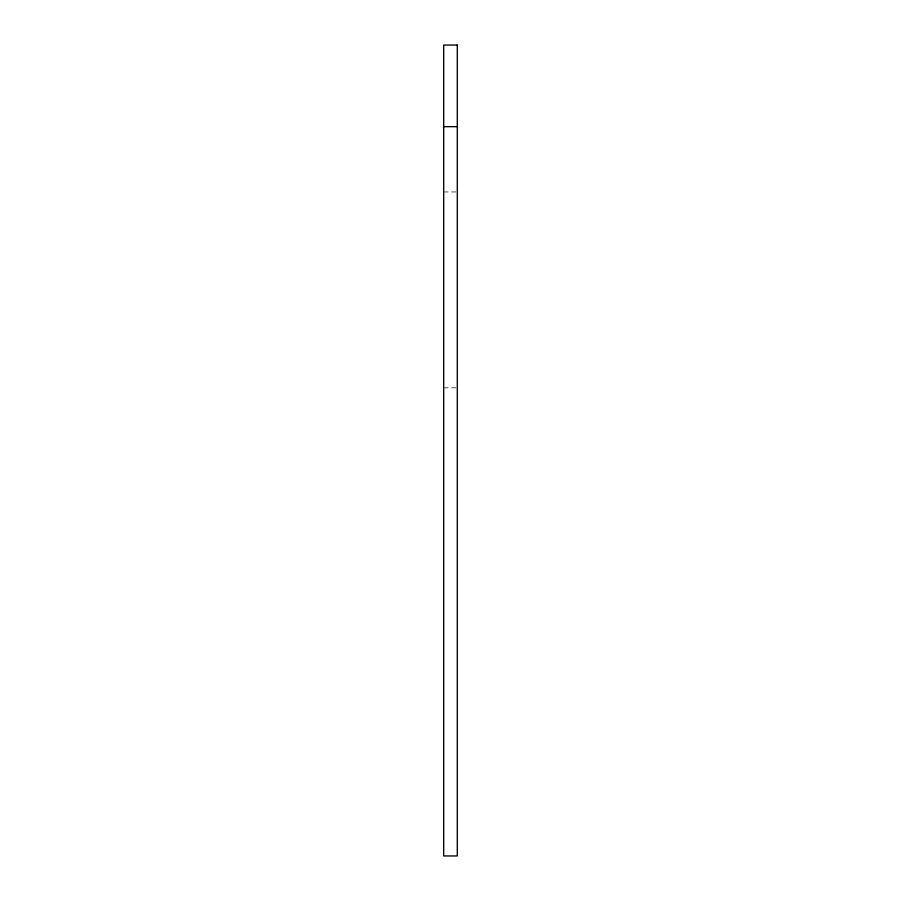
<?xml version="1.0" encoding="UTF-8"?>
<svg xmlns="http://www.w3.org/2000/svg" width="901" height="901" viewBox="0 0 901 901"><rect width="100%" height="100%" fill="white"/><g stroke="black" fill="none" stroke-linecap="round" stroke-linejoin="round"><path stroke-width="0.68" stroke-dasharray="4.5 3.38" d="M443.697 191.947L455.94 191.947M443.697 387.802L455.94 387.802"/><path stroke-width="1.35" d="M443.697 126.658L457.303 126.658M457.303 45.05L443.697 45.05L443.697 855.95L457.303 855.95L457.303 45.05"/></g></svg>
